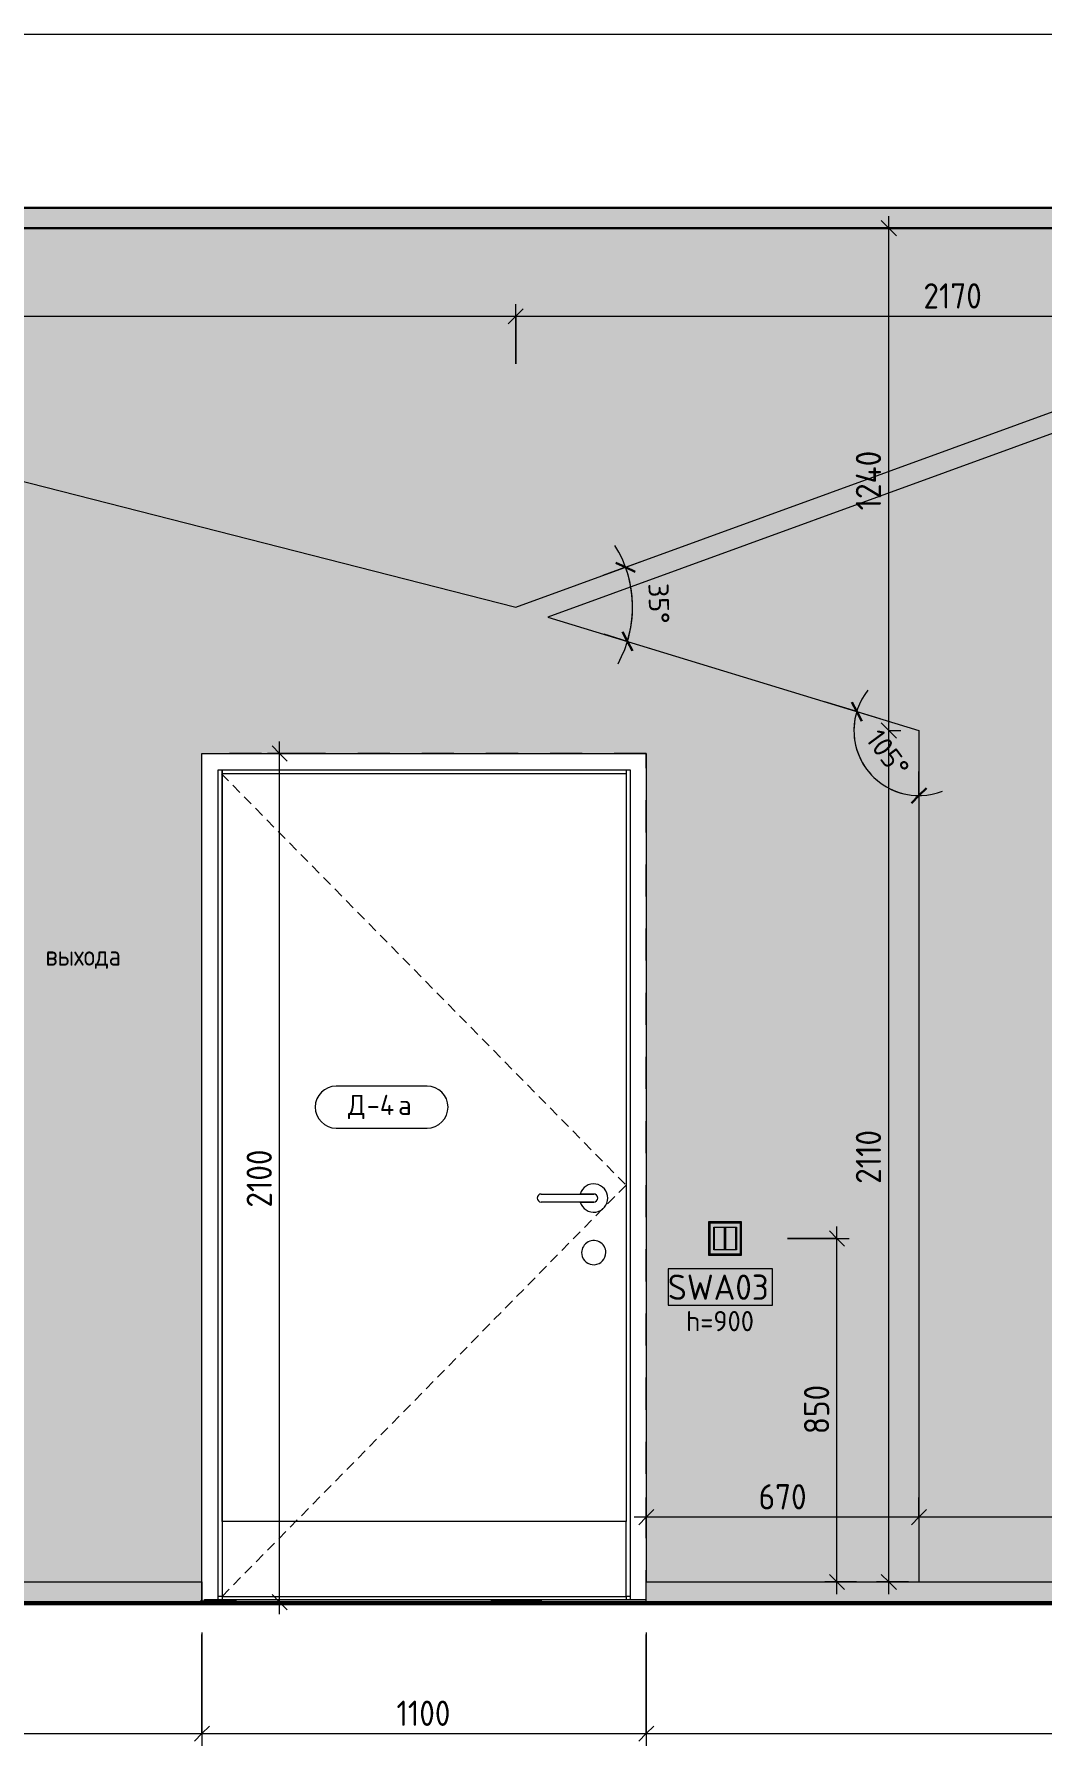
# Model space of a CAD drawing. Header units: millimetres. Extents: x 36646 to 169412, y -1987 to 12080.
# Drawn here: x 136403 to 138898, y 3845 to 8080 of the extents above; entities that cross this region are included whole.
import ezdxf

# ---------------------------------------------------------------- set-up
doc = ezdxf.new("R2010")
doc.units = ezdxf.units.MM
doc.linetypes.add('200_ШТРИХ__ш1_п0_6_', pattern=[40, 25, -15])
doc.linetypes.add('Штрих', pattern=[158.75, 79.375, -79.375])
for name, color, linetype, lineweight in [('A-ANNO-DIMS', 7, 'Continuous', 9), ('A-ANNO-DIMS-25', 7, 'Continuous', 9), ('A-DOOR', 7, 'Continuous', 9), ('A-DOOR-3', 7, 'Штрих', 9), ('A-DOOR-4', 7, '200_ШТРИХ__ш1_п0_6_', 9), ('A-DOOR-FRAM-1', 7, 'Continuous', 9), ('A-DOOR-IDEN', 7, 'Continuous', 9), ('A-FLOR', 7, 'Continuous', 9), ('A-GENM', 7, 'Continuous', 9), ('A-WALL-PATT', 7, 'Continuous', 9), ('E-ELEC-FIXT-IDEN', 7, 'Continuous', 9), ('I-WALL', 7, 'Continuous', 9), ('Ограждение', 7, 'Continuous', 9), ('Поручни', 7, 'Continuous', 9), ('Электрические приборы', 7, 'Continuous', 9)]:
    doc.layers.add(name, color=color, linetype=linetype, lineweight=lineweight)
for name, color, linetype, lineweight, true_color in [('A-CLNG-1', 7, 'Continuous', 9, 0x787878), ('A-CLNG-FNSH-1', 7, 'Continuous', 30, 0x3c3c3c), ('A-FLOR-1', 7, 'Continuous', 9, 0x787878), ('A-FLOR-FNSH-1', 7, 'Continuous', 30, 0x3c3c3c), ('G-ANNO-TEXT-1', 7, 'Continuous', 9, 0x3c3c3c)]:
    doc.layers.add(name, color=color, linetype=linetype, lineweight=lineweight, true_color=true_color)
doc.styles.add('GOST Common_1', font='GOST_Common.ttf', dxfattribs={"height": 50})
doc.styles.add('GOST Common_2', font='GOST_Common.ttf', dxfattribs={"width": 0.9, "height": 50})
doc.styles.add('GOST Common_4', font='GOST_Common.ttf', dxfattribs={"height": 62.5})
doc.styles.add('ISOCPEUR_1', font='isocpeur.ttf', dxfattribs={"width": 0.9, "height": 62.5})
doc.styles.add('ISOCPEUR_2', font='isocpeur.ttf', dxfattribs={"height": 50})
doc.dimstyles.new('ISO-2_0_1_0K__СРЕДНИЙ_3', dxfattribs={"dimscale": 304.8, "dimtxt": 49.799059, "dimasz": 0.123031, "dimexe": 0.19685, "dimexo": 0.123031, "dimgap": 0.082021, "dimtad": 1, "dimdec": 3, "dimrnd": 0.001, "dimdsep": 46, "dimtxsty": 'ISOCPEUR_2', "dimblk1": 'OBLIQUE', "dimblk2": 'OBLIQUE', "dimsah": 1, "dimcen": 0.09, "dimdle": 0.19685, "dimadec": 0, "dimazin": 0, "dimtfac": 1, "dimtdec": 4, "dimtix": 1, "dimtmove": 0, "dimatfit": 3, "dimfxl": 1, "dimtvp": 1, "dimtolj": 1, "dimtzin": 0, "dimarcsym": 2})
doc.dimstyles.new('ISO-2_0_1_0K__СРЕДНИЙ_6', dxfattribs={"dimscale": 304.8, "dimtxt": 49.799059, "dimasz": 0.123031, "dimexe": 0.19685, "dimexo": 0.123031, "dimgap": 0.082021, "dimtad": 1, "dimdec": 3, "dimrnd": 0.001, "dimdsep": 46, "dimtxsty": 'ISOCPEUR_2', "dimblk1": 'OBLIQUE', "dimblk2": 'OBLIQUE', "dimsah": 1, "dimcen": 0.09, "dimdle": 0.19685, "dimadec": 0, "dimazin": 0, "dimtfac": 1, "dimtdec": 4, "dimtix": 1, "dimtmove": 0, "dimatfit": 3, "dimfxl": 1, "dimtvp": 1, "dimtolj": 1, "dimtzin": 0, "dimarcsym": 2})
doc.dimstyles.new('ISO-2_5_0_9К_БОЛЬШОЙ_2', dxfattribs={"dimscale": 304.8, "dimtxt": 62.248823, "dimasz": 0.123031, "dimexe": 0.098425, "dimexo": 0.246063, "dimgap": 0, "dimtad": 1, "dimdec": 0, "dimrnd": 10, "dimzin": 0, "dimdsep": 46, "dimtxsty": 'ISOCPEUR_1', "dimblk1": 'OBLIQUE', "dimblk2": 'OBLIQUE', "dimsah": 1, "dimcen": 0.09, "dimdle": 0.098425, "dimazin": 0, "dimtfac": 1, "dimtdec": 4, "dimtix": 1, "dimtmove": 0, "dimatfit": 3, "dimfxl": 1, "dimtvp": 1, "dimtolj": 1, "dimtzin": 0, "dimarcsym": 2})
doc.dimstyles.new('ISO-2_5_0_9К_БОЛЬШОЙ_3', dxfattribs={"dimscale": 304.8, "dimtxt": 62.248823, "dimasz": 0.123031, "dimexe": 0.098425, "dimexo": 0.246063, "dimgap": 0, "dimtad": 1, "dimdec": 0, "dimrnd": 10, "dimzin": 0, "dimdsep": 46, "dimtxsty": 'ISOCPEUR_1', "dimblk1": 'OBLIQUE', "dimblk2": 'OBLIQUE', "dimsah": 1, "dimcen": 0.09, "dimdle": 0.098425, "dimazin": 0, "dimtfac": 1, "dimtdec": 4, "dimtix": 1, "dimtmove": 2, "dimatfit": 3, "dimfxl": 1, "dimtvp": 1, "dimtolj": 1, "dimtzin": 0, "dimarcsym": 2})

# ---------------------------------------------------------------- blocks, each defined once
blk = doc.blocks.new('110_Дверь_СКБ_1Ст_Внутренняя1 - Д-4_1 1100x2100h_ОО_туалет для мальч_ и дев_-V6-Развертка 2_30-4')
at = {"layer": 'A-DOOR'}
for p, q in [((-66005, 6250), (-67005, 6250)), ((-67005, 4400), (-67005, 6250)), ((-66005, 6250), (-66005, 4400)), ((-66215, 5210), (-66085, 5210)), ((-66085, 5210), (-66118.5, 5210)), ((-66085, 5190), (-66215, 5190)), ((-66118.5, 5190), (-66085, 5190)), ((-66005, 4400), (-67005, 4400)), ((-67005, 4400), (-67005, 4214)), ((-66005, 4214), (-66005, 4400)), ((-67005, 4214), (-66005, 4214))]:
    blk.add_line(p, q, dxfattribs=at)
for centre, radius, start, end in [((-66215, 5200), 10, 90, 270), ((-66085, 5200), 35, 0, 163.3985), ((-66085, 5200), 10, 270, 90), ((-66085, 5200), 10, 270, 90), ((-66085, 5200), 35, 196.6015, 0), ((-66085, 5065), 30, 0, 188.1699), ((-66085, 5065), 30, 188.1699, 0)]:
    blk.add_arc(centre, radius, start, end, dxfattribs=at)
at = {"layer": 'A-DOOR-3'}
for p, q in [((-65955, 6300), (-67055, 6300)), ((-67055, 4202), (-67055, 6300)), ((-65955, 6300), (-67055, 6300)), ((-67055, 4202), (-67055, 6300)), ((-65955, 4200), (-65955, 6300)), ((-65955, 4200), (-65955, 6300))]:
    blk.add_line(p, q, dxfattribs=at)
at = {"layer": 'A-DOOR-4'}
for p, q in [((-67006.4, 6250), (-66005, 5232)), ((-66005, 5232), (-66058.4, 5177.6)), ((-66062.2, 5173.8), (-67005, 4214))]:
    blk.add_line(p, q, dxfattribs=at)
at = {"layer": 'A-DOOR-FRAM-1'}
for p, q in [((-67015, 4206.3), (-67015, 6260)), ((-67015, 6260), (-65995, 6260)), ((-67005, 6250), (-67005, 6260)), ((-67005, 6260), (-67005, 4400)), ((-66005, 6250), (-67005, 6250)), ((-66005, 6260), (-66005, 6250)), ((-66005, 6260), (-66005, 4400)), ((-65995, 6260), (-65995, 4206.3)), ((-67005, 4214), (-67015, 4214)), ((-67005, 4214), (-67005, 4206.3)), ((-66005, 4214), (-66005, 4206.3)), ((-65995, 4214), (-66005, 4214))]:
    blk.add_line(p, q, dxfattribs=at)
blk = doc.blocks.new('Плинтус - Плинтус темный _ст_школа_-32862131-Развертка 2_30-4')
at = {"layer": 'A-GENM'}
blk.add_hatch(color=256, dxfattribs=at).paths.add_polyline_path([(-67443.1, 4200), (-67059.6, 4200), (-67059.6, 4202), (-67055, 4202), (-67055, 4250), (-68260.5, 4250), (-68260.5, 4200), (-67730.1, 4200)])
for p, q in [((-68260.5, 4250), (-67055, 4250)), ((-68260.5, 4200), (-68260.5, 4250)), ((-67055, 4250), (-67055, 4202))]:
    blk.add_line(p, q, dxfattribs=at)
blk = doc.blocks.new('Плинтус - Плинтус темный _ст_школа_-33089344-Развертка 2_30-4')
at = {"layer": 'A-GENM'}
blk.add_hatch(color=256, dxfattribs=at).paths.add_polyline_path([(-59931, 4200), (-59931, 4250), (-65955, 4250), (-65955, 4200), (-59944.4, 4200)])
for p, q in [((-65955, 4250), (-59931, 4250)), ((-65955, 4200), (-65955, 4250))]:
    blk.add_line(p, q, dxfattribs=at)
blk = doc.blocks.new('Switch1 - Svitch х2-27773486-Развертка 2_30-4')
at = {"layer": 'Электрические приборы'}
h = blk.add_hatch(color=256, dxfattribs=at)
h.paths.add_polyline_path([(-65722, 5059), (-65719, 5059), (-65719, 5141), (-65801, 5141), (-65801, 5059), (-65732, 5059)])
h.paths.add_polyline_path([(-65788, 5060), (-65800, 5060), (-65800, 5140), (-65720, 5140), (-65720, 5060), (-65787, 5060)])
h = blk.add_hatch(color=256, dxfattribs=at)
h.paths.add_polyline_path([(-65788, 5062), (-65722, 5062), (-65722, 5138), (-65798, 5138), (-65798, 5062)])
h.paths.add_polyline_path([(-65732, 5072), (-65788, 5072), (-65788, 5128), (-65732, 5128), (-65732, 5073)])
blk.add_hatch(color=256, dxfattribs=at).paths.add_polyline_path([(-65733, 5073), (-65733, 5127), (-65787, 5127), (-65787, 5073)])
for p, q in [((-65801, 5141), (-65801, 5059)), ((-65719, 5141), (-65801, 5141)), ((-65800, 5140), (-65720, 5140)), ((-65800, 5060), (-65800, 5140)), ((-65798, 5138), (-65798, 5062)), ((-65722, 5138), (-65798, 5138)), ((-65798, 5138), (-65798, 5062)), ((-65722, 5138), (-65798, 5138)), ((-65788, 5128), (-65732, 5128)), ((-65788, 5072), (-65788, 5128)), ((-65788, 5128), (-65732, 5128)), ((-65788, 5072), (-65788, 5128)), ((-65761, 5127), (-65787, 5127)), ((-65787, 5127), (-65787, 5073)), ((-65787, 5127), (-65787, 5073)), ((-65733, 5127), (-65787, 5127)), ((-65761, 5073), (-65761, 5127)), ((-65759, 5127), (-65759, 5073)), ((-65733, 5127), (-65759, 5127)), ((-65733, 5073), (-65733, 5127)), ((-65733, 5073), (-65733, 5127)), ((-65732, 5128), (-65732, 5072)), ((-65732, 5128), (-65732, 5072)), ((-65722, 5062), (-65722, 5138)), ((-65722, 5062), (-65722, 5138)), ((-65720, 5140), (-65720, 5060)), ((-65719, 5059), (-65719, 5141)), ((-65801, 5059), (-65719, 5059)), ((-65720, 5060), (-65800, 5060)), ((-65798, 5062), (-65722, 5062)), ((-65798, 5062), (-65722, 5062)), ((-65732, 5072), (-65788, 5072)), ((-65732, 5072), (-65788, 5072)), ((-65787, 5073), (-65761, 5073)), ((-65787, 5073), (-65733, 5073)), ((-65759, 5073), (-65733, 5073))]:
    blk.add_line(p, q, dxfattribs=at)
blk = doc.blocks.new('Ограждение - Ограждение-32874017-Развертка 2_30-4')
at = {"layer": 'Ограждение'}
blk.add_hatch(color=256, dxfattribs=at).paths.add_polyline_path([(-66940.8, 4200), (-66339.7, 4200), (-66339.7, 4202), (-65959.6, 4202), (-65959.6, 4200), (-65955, 4200), (-65955, 4206.3), (-67049, 4206.3), (-67049, 4202), (-66969.6, 4202), (-66969.6, 4200)])
at = {"layer": 'Поручни'}
for p, q in [((-67049, 4202), (-67049, 4206.3)), ((-67049, 4206.3), (-65955, 4206.3))]:
    blk.add_line(p, q, dxfattribs=at)
blk = doc.blocks.new('DIMBLOCK82-Развертка 2_30-4')
at = {"layer": 'A-ANNO-DIMS-25'}
for p, q in [((135613, 4125), (135613, 3844.6)), ((135613, 3874.6), (135613, 4120)), ((136818.4, 4125), (136818.4, 3844.6)), ((136818.4, 3874.6), (136818.4, 4120)), ((135613, 3874.6), (136818.4, 3874.6))]:
    blk.add_line(p, q, dxfattribs=at)
at = {"layer": 'A-ANNO-DIMS-25', "lineweight": 20}
for p, q in [((135613, 3874.6), (135594.2, 3855.9)), ((135613, 3874.6), (135631.7, 3893.4)), ((136818.4, 3874.6), (136799.7, 3855.9)), ((136818.4, 3874.6), (136837.2, 3893.4))]:
    blk.add_line(p, q, dxfattribs=at)
at = {"layer": 'A-ANNO-DIMS-25', "color": 0, "insert": (136147.5, 3956.3), "char_height": 62.5, "width": 163.762, "attachment_point": 1, "line_spacing_factor": 1.149209, "style": 'ISOCPEUR_1'}
blk.add_mtext('1210', dxfattribs=at)
blk = doc.blocks.new('_Oblique')
at = {"color": 0, "linetype": 'ByBlock', "lineweight": -2}
blk.add_line((-0.5, -0.5), (0.5, 0.5), dxfattribs=at)
blk = doc.blocks.new('DIMBLOCK83-Развертка 2_30-4')
at = {"layer": 'A-ANNO-DIMS-25'}
for p, q in [((136818.4, 4125), (136818.4, 3844.6)), ((136818.4, 3874.6), (136818.4, 4120)), ((137918.4, 4125), (137918.4, 3844.6)), ((137918.4, 3874.6), (137918.4, 4120)), ((136818.4, 3874.6), (137918.4, 3874.6))]:
    blk.add_line(p, q, dxfattribs=at)
at = {"layer": 'A-ANNO-DIMS-25', "lineweight": 20}
for p, q in [((136818.4, 3874.6), (136799.7, 3855.9)), ((136818.4, 3874.6), (136837.2, 3893.4)), ((137918.4, 3874.6), (137899.7, 3855.9)), ((137918.4, 3874.6), (137937.2, 3893.4))]:
    blk.add_line(p, q, dxfattribs=at)
at = {"layer": 'A-ANNO-DIMS-25', "color": 0, "insert": (137300.2, 3956.3), "char_height": 62.5, "width": 163.762, "attachment_point": 1, "line_spacing_factor": 1.149209, "style": 'ISOCPEUR_1'}
blk.add_mtext('1100', dxfattribs=at)
blk = doc.blocks.new('DIMBLOCK84-Развертка 2_30-4')
at = {"layer": 'A-ANNO-DIMS-25'}
for p, q in [((137918.4, 4125), (137918.4, 3844.6)), ((137918.4, 3874.6), (137918.4, 4120)), ((143942.4, 4125), (143942.4, 3844.6)), ((143942.4, 3874.6), (143942.4, 4120)), ((137918.4, 3874.6), (143942.4, 3874.6))]:
    blk.add_line(p, q, dxfattribs=at)
at = {"layer": 'A-ANNO-DIMS-25', "lineweight": 20}
for p, q in [((137918.4, 3874.6), (137899.7, 3855.9)), ((137918.4, 3874.6), (137937.2, 3893.4)), ((143942.4, 3874.6), (143923.7, 3855.9)), ((143942.4, 3874.6), (143961.2, 3893.4))]:
    blk.add_line(p, q, dxfattribs=at)
at = {"layer": 'A-ANNO-DIMS-25', "color": 0, "insert": (140851.4, 3956.3), "char_height": 62.5, "width": 189.619, "attachment_point": 1, "line_spacing_factor": 1.149209, "style": 'ISOCPEUR_1'}
blk.add_mtext('6020', dxfattribs=at)
blk = doc.blocks.new('М_двери - Типоразмер_рамка-25223575-Развертка 2_30-4')
at = {"layer": 'A-DOOR-IDEN'}
for p, q in [((-73341.5, 5477.1), (-73566.3, 5477.1)), ((-73566.3, 5373.1), (-73341.5, 5373.1))]:
    blk.add_line(p, q, dxfattribs=at)
for centre, start, end in [((-73566.3, 5425.1), 90, 270), ((-73341.5, 5425.1), 270, 90)]:
    blk.add_arc(centre, 52, start, end, dxfattribs=at)
blk = doc.blocks.new('DIMBLOCK103-Развертка 2_30-4')
at = {"layer": 'A-ANNO-DIMS-25'}
for p, q in [((134264.2, 7438.2), (134264.2, 7352.1)), ((134264.2, 7382.1), (134264.2, 7438.2)), ((137595.2, 7264), (137595.2, 7412.1)), ((134264.2, 7382.1), (137595.2, 7382.1)), ((137595.2, 7382.1), (137595.2, 7264))]:
    blk.add_line(p, q, dxfattribs=at)
at = {"layer": 'A-ANNO-DIMS-25', "lineweight": 20}
for p, q in [((134264.2, 7382.1), (134245.4, 7363.3)), ((134264.2, 7382.1), (134282.9, 7400.8)), ((137595.2, 7382.1), (137576.5, 7363.3)), ((137595.2, 7382.1), (137614, 7400.8))]:
    blk.add_line(p, q, dxfattribs=at)
at = {"layer": 'A-ANNO-DIMS-25', "color": 0, "insert": (135850.7, 7463.7), "char_height": 62.5, "width": 189.619, "attachment_point": 1, "line_spacing_factor": 1.149209, "style": 'ISOCPEUR_1'}
blk.add_mtext('3330', dxfattribs=at)
blk = doc.blocks.new('DIMBLOCK104-Развертка 2_30-4')
at = {"layer": 'A-ANNO-DIMS-25'}
for p, q in [((137595.2, 7264), (137595.2, 7412.1)), ((139761.2, 7375.4), (139761.2, 7412.1)), ((137595.2, 7382.1), (139761.2, 7382.1)), ((137595.2, 7382.1), (137595.2, 7264)), ((139761.2, 7382.1), (139761.2, 7375.4))]:
    blk.add_line(p, q, dxfattribs=at)
at = {"layer": 'A-ANNO-DIMS-25', "lineweight": 20}
for p, q in [((137595.2, 7382.1), (137576.5, 7363.3)), ((137595.2, 7382.1), (137614, 7400.8)), ((139761.2, 7382.1), (139742.5, 7363.3)), ((139761.2, 7382.1), (139780, 7400.8))]:
    blk.add_line(p, q, dxfattribs=at)
at = {"layer": 'A-ANNO-DIMS-25', "color": 0, "insert": (138604.6, 7463.7), "char_height": 62.5, "width": 176.691, "attachment_point": 1, "line_spacing_factor": 1.149209, "style": 'ISOCPEUR_1'}
blk.add_mtext('2170', dxfattribs=at)
blk = doc.blocks.new('DIMBLOCK111-Развертка 2_30-4')
at = {"layer": 'A-ANNO-DIMS-25'}
for p, q in [((138593.4, 4458.8), (138593.4, 4380.3)), ((138593.4, 4410.3), (138593.4, 4458.8)), ((141063.4, 4458.8), (141063.4, 4380.3)), ((141063.4, 4410.3), (141063.4, 4458.8)), ((141063.4, 4410.3), (138593.4, 4410.3))]:
    blk.add_line(p, q, dxfattribs=at)
at = {"layer": 'A-ANNO-DIMS-25', "lineweight": 20}
for p, q in [((138593.4, 4410.3), (138574.7, 4391.6)), ((138593.4, 4410.3), (138612.2, 4429.1)), ((141063.4, 4410.3), (141044.7, 4391.6)), ((141063.4, 4410.3), (141082.2, 4429.1))]:
    blk.add_line(p, q, dxfattribs=at)
at = {"layer": 'A-ANNO-DIMS-25', "color": 0, "insert": (139859.2, 4492), "char_height": 62.5, "width": 196.802, "attachment_point": 1, "line_spacing_factor": 1.149209, "style": 'ISOCPEUR_1'}
blk.add_mtext('2470', dxfattribs=at)
blk = doc.blocks.new('DIMBLOCK112-Развертка 2_30-4')
at = {"layer": 'A-ANNO-DIMS-25'}
for p, q in [((137918.4, 4458.8), (137918.4, 4380.3)), ((137918.4, 4410.3), (137918.4, 4458.8)), ((138593.4, 4458.8), (138593.4, 4380.3)), ((138593.4, 4410.3), (138593.4, 4458.8)), ((138593.4, 4410.3), (137888.4, 4410.3))]:
    blk.add_line(p, q, dxfattribs=at)
at = {"layer": 'A-ANNO-DIMS-25', "lineweight": 20}
for p, q in [((137918.4, 4410.3), (137899.7, 4391.6)), ((137918.4, 4410.3), (137937.2, 4429.1)), ((138593.4, 4410.3), (138574.7, 4391.6)), ((138593.4, 4410.3), (138612.2, 4429.1))]:
    blk.add_line(p, q, dxfattribs=at)
at = {"layer": 'A-ANNO-DIMS-25', "color": 0, "insert": (138196.7, 4492), "char_height": 62.5, "width": 142.215, "attachment_point": 1, "line_spacing_factor": 1.149209, "style": 'ISOCPEUR_1'}
blk.add_mtext('670', dxfattribs=at)
blk = doc.blocks.new('DIMBLOCK113-Развертка 2_30-4')
at = {"layer": 'A-ANNO-DIMS-25', "lineweight": 20}
for p, q in [((138518.8, 6356.9), (138500.1, 6375.6)), ((138518.8, 6356.9), (138537.6, 6338.1)), ((138518.8, 4250), (138500.1, 4268.7)), ((138518.8, 4250), (138537.6, 4231.2))]:
    blk.add_line(p, q, dxfattribs=at)
at = {"layer": 'A-ANNO-DIMS-25'}
for p, q in [((138518.4, 6356.9), (138548.8, 6356.9)), ((138518.8, 6356.9), (138518.4, 6356.9)), ((138518.8, 4220), (138518.8, 6356.9)), ((138567.3, 4250), (138488.8, 4250)), ((138518.8, 4250), (138567.3, 4250))]:
    blk.add_line(p, q, dxfattribs=at)
at = {"layer": 'A-ANNO-DIMS-25', "color": 0, "insert": (138437.2, 5235.2), "char_height": 62.5, "width": 163.762, "attachment_point": 1, "rotation": 90, "line_spacing_factor": 1.149209, "style": 'ISOCPEUR_1'}
blk.add_mtext('2110', dxfattribs=at)
blk = doc.blocks.new('DIMBLOCK114-Развертка 2_30-4')
at = {"layer": 'A-ANNO-DIMS-25'}
for p, q in [((138518.8, 6356.9), (138518.8, 7630)), ((138567.3, 7600), (138488.8, 7600)), ((138518.8, 7600), (138567.3, 7600)), ((138518.4, 6356.9), (138548.8, 6356.9)), ((138518.8, 6356.9), (138518.4, 6356.9))]:
    blk.add_line(p, q, dxfattribs=at)
at = {"layer": 'A-ANNO-DIMS-25', "lineweight": 20}
for p, q in [((138518.8, 7600), (138500.1, 7618.8)), ((138518.8, 7600), (138537.6, 7581.2)), ((138518.8, 6356.9), (138500.1, 6375.6)), ((138518.8, 6356.9), (138537.6, 6338.1))]:
    blk.add_line(p, q, dxfattribs=at)
at = {"layer": 'A-ANNO-DIMS-25', "color": 0, "insert": (138437.2, 6901.8), "char_height": 62.5, "width": 183.873, "attachment_point": 1, "rotation": 90, "line_spacing_factor": 1.149209, "style": 'ISOCPEUR_1'}
blk.add_mtext('1240', dxfattribs=at)
blk = doc.blocks.new('М_силовых электроприборов_РАЗВЕРТКИ - Типоразмер_примечание-27444908-Развертка 2_30-4')
at = {"layer": 'E-ELEC-FIXT-IDEN'}
for p, q in [((-70418.1, 5025.1), (-70676.4, 5025.1)), ((-70676.4, 5025.1), (-70676.4, 4935.1)), ((-70418.1, 4935.1), (-70418.1, 5025.1)), ((-70676.4, 4935.1), (-70418.1, 4935.1))]:
    blk.add_line(p, q, dxfattribs=at)
blk = doc.blocks.new('DIMBLOCK117-Развертка 2_30-4')
at = {"layer": 'A-ANNO-DIMS-25'}
for p, q in [((138390.5, 4220), (138390.5, 5130)), ((138268.4, 5100), (138420.5, 5100)), ((138390.5, 5100), (138268.4, 5100)), ((138439, 4250), (138360.5, 4250)), ((138390.5, 4250), (138439, 4250))]:
    blk.add_line(p, q, dxfattribs=at)
at = {"layer": 'A-ANNO-DIMS-25', "lineweight": 20}
for p, q in [((138390.5, 5100), (138371.8, 5118.7)), ((138390.5, 5100), (138409.3, 5081.2)), ((138390.5, 4250), (138371.8, 4268.7)), ((138390.5, 4250), (138409.3, 4231.2))]:
    blk.add_line(p, q, dxfattribs=at)
at = {"layer": 'A-ANNO-DIMS-25', "color": 0, "insert": (138308.9, 4615.7), "char_height": 62.5, "width": 142.215, "attachment_point": 1, "rotation": 90, "line_spacing_factor": 1.149209, "style": 'ISOCPEUR_1'}
blk.add_mtext('850', dxfattribs=at)
blk = doc.blocks.new('DIMBLOCK148-Развертка 2_30-4')
at = {"layer": 'A-ANNO-DIMS-25'}
for p, q in [((138439.5, 6403.9), (138360.6, 6428.1)), ((138439.5, 6403.9), (138439.5, 6403.9)), ((138439.5, 6403.9), (138496.9, 6386.4)), ((138593.4, 6195.9), (138593.4, 6255.9)), ((138593.4, 6195.9), (138593.4, 6113.4))]:
    blk.add_line(p, q, dxfattribs=at)
at = {"layer": 'A-ANNO-DIMS-25', "lineweight": 30}
for p, q in [((138439.5, 6403.9), (138427.1, 6427.4)), ((138439.5, 6403.9), (138452, 6380.5)), ((138593.4, 6195.9), (138574.7, 6177.2)), ((138593.4, 6195.9), (138612.2, 6214.7))]:
    blk.add_line(p, q, dxfattribs=at)
at = {"layer": 'A-ANNO-DIMS-25'}
for start, end in [(141.6398, 291.3602), (163, 270)]:
    blk.add_arc((138593.4, 6356.9), 160.9, start, end, dxfattribs=at)
at = {"layer": 'A-ANNO-DIMS-25', "color": 0, "insert": (138499.4, 6365.3), "char_height": 50, "width": 150.546, "attachment_point": 1, "rotation": 306.5, "line_spacing_factor": 1.149209, "style": 'ISOCPEUR_2'}
blk.add_mtext('105°', dxfattribs=at)
blk = doc.blocks.new('DIMBLOCK151-Развертка 2_30-4')
at = {"layer": 'A-ANNO-DIMS-25'}
for p, q in [((137867.1, 6761), (137944.7, 6789.3)), ((137867.1, 6761), (137810.8, 6740.5)), ((137872, 6577.5), (137814.6, 6595)), ((137872, 6577.5), (137872, 6577.5)), ((137872, 6577.5), (137950.8, 6553.4))]:
    blk.add_line(p, q, dxfattribs=at)
at = {"layer": 'A-ANNO-DIMS-25', "lineweight": 30}
for p, q in [((137867.1, 6761), (137843.1, 6772.2)), ((137867.1, 6761), (137891.2, 6749.8)), ((137872, 6577.5), (137859.5, 6600.9)), ((137872, 6577.5), (137884.4, 6554.1))]:
    blk.add_line(p, q, dxfattribs=at)
at = {"layer": 'A-ANNO-DIMS-25'}
for start, end in [(331.1193, 31.8807), (343, 20)]:
    blk.add_arc((137595.2, 6662.1), 289.4, start, end, dxfattribs=at)
at = {"layer": 'A-ANNO-DIMS-25', "color": 0, "insert": (137973.5, 6722.3), "char_height": 50, "width": 120.667, "attachment_point": 1, "rotation": 271.5, "line_spacing_factor": 1.149209, "style": 'ISOCPEUR_2'}
blk.add_mtext('35°', dxfattribs=at)
blk = doc.blocks.new('DIMBLOCK154-Развертка 2_30-4')
at = {"layer": 'A-ANNO-DIMS-25', "lineweight": 20}
for p, q in [((137010.8, 6300), (136992, 6318.7)), ((137010.8, 6300), (137029.5, 6281.2)), ((137010.8, 4200), (136992, 4218.7)), ((137010.8, 4200), (137029.5, 4181.2))]:
    blk.add_line(p, q, dxfattribs=at)
at = {"layer": 'A-ANNO-DIMS-25'}
for p, q in [((137010.8, 4170), (137010.8, 6330)), ((137059.2, 6300), (136980.8, 6300)), ((137010.8, 6300), (137059.2, 6300)), ((137059.2, 4200), (136980.8, 4200)), ((137010.8, 4200), (137059.2, 4200))]:
    blk.add_line(p, q, dxfattribs=at)
at = {"layer": 'A-ANNO-DIMS-25', "color": 0, "insert": (136929.1, 5176.4), "char_height": 62.5, "width": 176.691, "attachment_point": 1, "rotation": 90, "line_spacing_factor": 1.149209, "style": 'ISOCPEUR_1'}
blk.add_mtext('2100', dxfattribs=at)

msp = doc.modelspace()

# ---------------------------------------------------------------- hatches: boundary and pattern name
at = {"layer": 'A-CLNG-1'}
msp.add_hatch(color=256, dxfattribs=at).paths.add_polyline_path([(144467.27, 7600), (165112.4439, 7600), (165112.4439, 7650), (128414.4438, 7650), (128414.4438, 7600), (143942.4438, 7600)])
at = {"layer": 'A-FLOR'}
msp.add_hatch(color=256, dxfattribs=at).paths.add_polyline_path([(137724.7796, 4200), (137913.8914, 4200), (137913.8914, 4202), (137659.6356, 4202), (137659.6356, 4200)])
at = {"layer": 'A-FLOR-1'}
h = msp.add_hatch(color=256, dxfattribs=at)
h.paths.add_polyline_path([(136860.9043, 4200), (136903.8919, 4200), (136903.8919, 4202), (136813.8919, 4202), (136813.8919, 4200), (136858.4438, 4200)])
h.paths.add_polyline_path([(137659.6356, 4200), (137659.6356, 4202), (137533.7577, 4202), (137533.7577, 4200), (137578.486, 4200)])
at = {"layer": 'A-WALL-PATT'}
h = msp.add_hatch(color=256, dxfattribs=at)
h.paths.add_polyline_path([(143606.172, 4250), (143942.4438, 4250), (143942.4438, 7600), (129144.4438, 7600), (129144.4438, 4250), (130168.4438, 4250), (130168.4438, 6300), (131568.4438, 6300), (131568.4438, 4250), (131793.4438, 4250), (131793.4438, 6613.0617), (134264.1652, 7512.3307), (137595.2429, 6662.07), (139761.2213, 7450.4216), (141113.4438, 6930), (141113.4438, 4300), (141063.4438, 4300), (141063.4438, 6893.0019), (139762.6015, 7397.7151), (137674.6946, 6637.7791), (138593.4438, 6356.8893), (138593.4438, 4250), (143534.4138, 4250)])
h.paths.add_polyline_path([(165112.4439, 4250), (165112.4439, 7600), (164312.4439, 7600), (164312.4439, 4250), (165101.6645, 4250)])
h.paths.add_polyline_path([(161689.23, 4250), (161812.4439, 4250), (161812.4439, 7600), (155443.4437, 7600), (155443.4437, 4250), (161545.7137, 4250)])
h.paths.add_polyline_path([(152934.7337, 4250), (152943.4437, 4250), (152943.4437, 7600), (146442.4438, 7600), (146442.4438, 4250), (152875.7164, 4250)])
h.paths.add_polyline_path([(139763.4438, 6400), (139763.4438, 6800), (140963.4438, 6800), (140963.4438, 6400), (139874.7473, 6400)])
h.paths.add_polyline_path([(149963.4438, 6400), (148763.4438, 6400), (148763.4438, 6800), (149963.4438, 6800)])
h.paths.add_polyline_path([(158244.838, 6400), (157763.4437, 6400), (157763.4437, 6800), (158963.4437, 6800), (158963.4437, 6400)])
h = msp.add_hatch(color=256, dxfattribs=at)
h.paths.add_polyline_path([(131801.6581, 4250), (132138.4438, 4250), (132138.4438, 6300), (133238.4438, 6300), (133238.4438, 4250), (134512.9632, 4250), (134512.9632, 6300), (135612.9632, 6300), (135612.9632, 4250), (136818.4438, 4250), (136818.4438, 6300), (137918.4438, 6300), (137918.4438, 4250), (138593.4438, 4250), (138593.4438, 6356.8893), (137674.6946, 6637.7791), (139762.6015, 7397.7151), (141063.4438, 6893.0019), (141063.4438, 4300), (141113.4438, 4300), (141113.4438, 6930), (139761.2213, 7450.4216), (137595.2429, 6662.07), (134264.1652, 7512.3307), (131793.4438, 6613.0617), (131793.4438, 4250)])
h.paths.add_polyline_path([(138140.4438, 5059), (138072.4438, 5059), (138072.4438, 5141), (138154.4438, 5141), (138154.4438, 5059), (138141.4438, 5059)])
h.paths.add_polyline_path([(135722.9632, 5059), (135721.9632, 5059), (135721.9632, 5141), (135803.9632, 5141), (135803.9632, 5059), (135724.9632, 5059)])
h.paths.add_polyline_path([(133312.4438, 5059), (133272.4438, 5059), (133272.4438, 5141), (133354.4438, 5141), (133354.4438, 5059), (133314.4438, 5059)])
h.paths.add_polyline_path([(135789.9632, 5060), (135802.9632, 5060), (135802.9632, 5140), (135722.9632, 5140), (135722.9632, 5060), (135784.5318, 5060)])
h.paths.add_polyline_path([(133340.4438, 5060), (133353.4438, 5060), (133353.4438, 5140), (133273.4438, 5140), (133273.4438, 5060), (133314.4438, 5060)])
h.paths.add_polyline_path([(138153.4438, 5060), (138153.4438, 5140), (138073.4438, 5140), (138073.4438, 5060), (138152.5513, 5060)])
h.paths.add_polyline_path([(138114.4438, 5062), (138075.4438, 5062), (138075.4438, 5138), (138151.4438, 5138), (138151.4438, 5062), (138117.7401, 5062)])
h.paths.add_polyline_path([(133351.4438, 5062), (133275.4438, 5062), (133275.4438, 5138), (133351.4438, 5138), (133351.4438, 5072)])
h.paths.add_polyline_path([(135734.9632, 5062), (135724.9632, 5062), (135724.9632, 5138), (135800.9632, 5138), (135800.9632, 5062), (135735.9632, 5062)])
h.paths.add_polyline_path([(138141.4438, 5072), (138141.4438, 5128), (138085.4438, 5128), (138085.4438, 5072), (138140.4438, 5072)])
h.paths.add_polyline_path([(133285.4438, 5072), (133341.4438, 5072), (133341.4438, 5128), (133285.4438, 5128), (133285.4438, 5073)])
h.paths.add_polyline_path([(135789.9632, 5072), (135790.9632, 5072), (135790.9632, 5128), (135734.9632, 5128), (135734.9632, 5072), (135784.5318, 5072)])
h.paths.add_polyline_path([(133286.4438, 5073), (133286.4438, 5127), (133340.4438, 5127), (133340.4438, 5073), (133312.4438, 5073)])
h.paths.add_polyline_path([(135735.9632, 5073), (135735.9632, 5127), (135789.9632, 5127), (135789.9632, 5073), (135748.6527, 5073)])
h.paths.add_polyline_path([(138112.4438, 5073), (138086.4438, 5073), (138086.4438, 5127), (138140.4438, 5127), (138140.4438, 5073), (138114.4438, 5073)])
h.paths.add_polyline_path([(135863.4438, 5750), (135763.4438, 5750), (135763.4438, 5850), (135863.4438, 5850)])
h.paths.add_polyline_path([(135112.9632, 6450), (135012.9632, 6450), (135012.9632, 6550), (135112.9632, 6550)])

# ---------------------------------------------------------------- linework, layer by layer
at = {"layer": 'A-CLNG-FNSH-1'}
for p, q in [((165112.4439, 7650), (128414.4438, 7650)), ((128414.4438, 7600), (165112.4439, 7600))]:
    msp.add_line(p, q, dxfattribs=at)
at = {"layer": 'A-FLOR'}
for p, q in [((128393.4406, 8080), (165133.4439, 8080)), ((137659.6356, 4202), (137913.8914, 4202)), ((137913.8914, 4202), (137913.8914, 4200))]:
    msp.add_line(p, q, dxfattribs=at)
at = {"layer": 'A-FLOR-FNSH-1'}
for p, q in [((145077.4438, 4200), (128393.4438, 4200)), ((128393.4438, 4195), (165133.622, 4195)), ((136903.8919, 4202), (136813.8919, 4202)), ((136813.8919, 4202), (136813.8919, 4200)), ((136903.8919, 4200), (136903.8919, 4202)), ((137659.6356, 4202), (137533.7577, 4202)), ((137533.7577, 4202), (137533.7577, 4200)), ((137659.6356, 4200), (137659.6356, 4202))]:
    msp.add_line(p, q, dxfattribs=at)
at = {"layer": 'I-WALL'}
for p, q in [((134264.1652, 7512.3307), (137595.2429, 6662.07)), ((137595.2429, 6662.07), (139761.2213, 7450.4216)), ((139762.6015, 7397.7151), (137674.6946, 6637.7791)), ((137674.6946, 6637.7791), (138593.4438, 6356.8893)), ((138593.4438, 6356.8893), (138593.4438, 4250)), ((136818.4438, 4250), (136818.4438, 6300)), ((136818.4438, 6300), (137918.4438, 6300)), ((137918.4438, 6300), (137918.4438, 4250))]:
    msp.add_line(p, q, dxfattribs=at)

# ---------------------------------------------------------------- block references
at = {"layer": 'A-DOOR-FRAM-1'}
msp.add_blockref('110_Дверь_СКБ_1Ст_Внутренняя1 - Д-4_1 1100x2100h_ОО_туалет для мальч_ и дев_-V6-Развертка 2_30-4', (203873.4438, 0), dxfattribs=at)
at = {"layer": 'A-DOOR-IDEN'}
msp.add_blockref('М_двери - Типоразмер_рамка-25223575-Развертка 2_30-4', (210717.2453, 0), dxfattribs=at)
at = {"layer": 'A-GENM'}
for name in ['Плинтус - Плинтус темный _ст_школа_-32862131-Развертка 2_30-4', 'Плинтус - Плинтус темный _ст_школа_-33089344-Развертка 2_30-4']:
    msp.add_blockref(name, (203873.4438, 0), dxfattribs=at)
at = {"layer": 'E-ELEC-FIXT-IDEN'}
msp.add_blockref('М_силовых электроприборов_РАЗВЕРТКИ - Типоразмер_примечание-27444908-Развертка 2_30-4', (208649.4752, 0), dxfattribs=at)
at = {"layer": 'Поручни'}
msp.add_blockref('Ограждение - Ограждение-32874017-Развертка 2_30-4', (203873.4438, 0), dxfattribs=at)
at = {"layer": 'Электрические приборы'}
msp.add_blockref('Switch1 - Svitch х2-27773486-Развертка 2_30-4', (203873.4438, 0), dxfattribs=at)

# ---------------------------------------------------------------- texts
at = {"layer": 'A-DOOR-IDEN', "char_height": 50, "attachment_point": 1, "style": 'GOST Common_1'}
for s, insert, width in [('\\fGOST Common|b0|i0|c204|p34|;Д', (137180.0644, 5455.4254), 56.118125), ('-4', (137226.3665, 5455.4254), 94.198281), ('\\fGOST Common|b0|i0|c204|p34|;а', (137304.0878, 5455.4254), 50.105469)]:
    msp.add_mtext(s, dxfattribs=dict(at, insert=insert, width=width))
at = {"layer": 'E-ELEC-FIXT-IDEN', "attachment_point": 1}
for s, insert, char_height, width, style in [('SWA03', (137971.7548, 5010.643), 62.5, 320.675, 'GOST Common_4'), ('h=900', (138017.036, 4920.4058), 50, 220.464062, 'GOST Common_1')]:
    msp.add_mtext(s, dxfattribs=dict(at, insert=insert, char_height=char_height, width=width, style=style))
at = {"layer": 'G-ANNO-TEXT-1', "char_height": 50, "attachment_point": 1, "style": 'GOST Common_2'}
for s, insert, width in [('\\fGOST Common|b0|i0|c204|p34|;\\W.9; ', (136414.8027, 5825.0959), 19.841766), ('выхода', (136431.1737, 5825.0959), 248.923969)]:
    msp.add_mtext(s, dxfattribs=dict(at, insert=insert, width=width))

# ---------------------------------------------------------------- dimensions: what is measured, and where the dimension line sits
at = {"layer": 'A-ANNO-DIMS'}
for base, p1, p2, override, picture, middle in [((138518.8151, 7600), (138593.4438, 6356.8893), (138492.2986, 7600), {"dimpost": '<>', "dimfxl": 1247.218717}, 'DIMBLOCK114-Развертка 2_30-4', (138487.5651, 6978.4447)), ((138518.8151, 6356.8893), (138492.2986, 4250), (138593.4438, 6356.8893), {"dimpost": '<>', "dimfxl": 2109.315751}, 'DIMBLOCK113-Развертка 2_30-4', (138487.5651, 5303.4447)), ((137010.765, 6300), (136984.2485, 4200), (136984.2485, 6300), {"dimpost": '<>', "dimfxl": 2100}, 'DIMBLOCK154-Развертка 2_30-4', (136979.515, 5250)), ((138390.5317, 5100), (138364.0152, 4250), (138193.4438, 5100), {"dimpost": '<>', "dimfxl": 866.945555}, 'DIMBLOCK117-Развертка 2_30-4', (138359.2817, 4675))]:
    dim = msp.add_linear_dim(base=base, p1=p1, p2=p2, angle=90, dimstyle='ISO-2_5_0_9К_БОЛЬШОЙ_2', override=override, dxfattribs=at)
    dim.commit()
    dim.dimension.update_dxf_attribs({"geometry": picture, "text_midpoint": middle})
for base, p1, p2, override, picture, middle in [((137595.2429, 7382.0505), (134264.1652, 7513.2296), (137595.2429, 7188.9622), {"dimpost": '<>', "dimfxl": 3346.823546}, 'DIMBLOCK103-Развертка 2_30-4', (135929.704, 7413.3005)), ((139761.2213, 7382.0505), (137595.2429, 7188.9622), (139761.2213, 7450.4216), {"dimpost": '<>', "dimfxl": 2181.701997}, 'DIMBLOCK104-Развертка 2_30-4', (138678.2321, 7413.3005)), ((137918.4438, 4410.335), (138593.4438, 4383.8185), (137918.4438, 4383.8185), {"dimpost": '<>', "dimfxl": 674.999988}, 'DIMBLOCK112-Развертка 2_30-4', (138255.9438, 4441.585)), ((136818.4438, 3874.6321), (135612.9632, 4200), (136818.4438, 4200), {"dimpost": '<>', "dimfxl": 1205.480555}, 'DIMBLOCK82-Развертка 2_30-4', (136215.7035, 3905.8821)), ((137918.4438, 3874.6321), (136818.4438, 4200), (137918.4438, 4200), {"dimpost": '<>', "dimfxl": 1100}, 'DIMBLOCK83-Развертка 2_30-4', (137368.4438, 3905.8821)), ((143942.4438, 3874.6321), (137918.4438, 4200), (143942.4438, 4200), {"dimpost": '<>', "dimfxl": 6024}, 'DIMBLOCK84-Развертка 2_30-4', (140930.4438, 3905.8821))]:
    dim = msp.add_linear_dim(base=base, p1=p1, p2=p2, dimstyle='ISO-2_5_0_9К_БОЛЬШОЙ_2', override=override, dxfattribs=at)
    dim.commit()
    dim.dimension.update_dxf_attribs({"geometry": picture, "text_midpoint": middle})
for base, center, p1, p2, dimstyle, override, picture, middle in [((137883.638, 6638.5285), (137595.2429, 6662.07), (137986.7104, 6542.3863), (137979.9102, 6802.0774), 'ISO-2_0_1_0K__СРЕДНИЙ_6', {"dimpost": '<>', "dimfxl": 259.780107}, 'DIMBLOCK151-Развертка 2_30-4', (137934.481, 6670.9532)), ((138440.9679, 6305.3779), (138593.4438, 6356.8893), (138324.7776, 6439.0288), (138593.4438, 6075.9473), 'ISO-2_0_1_0K__СРЕДНИЙ_3', {"dimpost": '<>', "dimfxl": 451.674294}, 'DIMBLOCK148-Развертка 2_30-4', (138504.2623, 6290.8985))]:
    dim = msp.add_angular_dim_3p(base=base, center=center, p1=p1, p2=p2, dimstyle=dimstyle, override=override, dxfattribs=at)
    dim.commit()
    dim.dimension.update_dxf_attribs({"geometry": picture, "text_midpoint": middle})
dim = msp.add_linear_dim(base=(138593.4438, 4410.335), p1=(141063.4438, 4383.8185), p2=(138593.4438, 4383.8185), dimstyle='ISO-2_5_0_9К_БОЛЬШОЙ_3', override={"dimpost": '<>', "dimfxl": 2470.000012}, dxfattribs=at)
dim.commit()
dim.dimension.update_dxf_attribs({"geometry": 'DIMBLOCK111-Развертка 2_30-4', "text_midpoint": (139957.5608, 4450.3218), "dimtype": 160})

doc.saveas('drawing.dxf')
